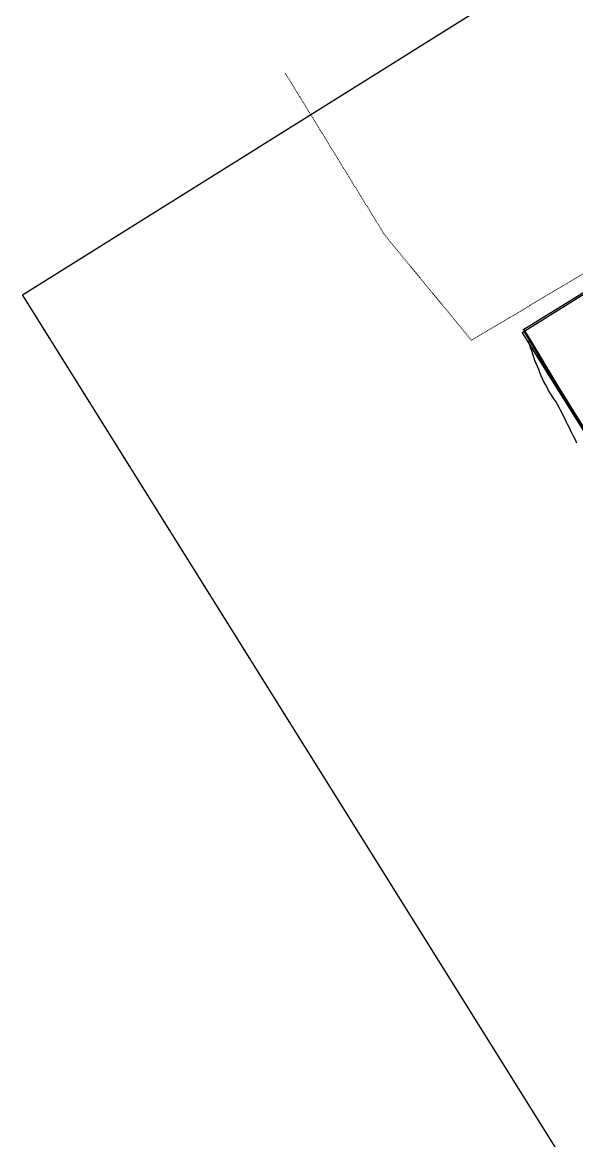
# Model space of a CAD drawing. Header units: metres. Extents: x 3 to 509016, y 4 to 6969473.
# Drawn here: x 506589 to 506673.4, y 6968807 to 6968977.3 of the extents above; entities that cross this region are included whole.
import ezdxf

# ---------------------------------------------------------------- set-up
doc = ezdxf.new("R2010")
doc.units = ezdxf.units.M
doc.linetypes.add('AEC_Double Dash', pattern=[0.039, 0.015, -0.004, 0.006, -0.004, 0.006, -0.004])
doc.layers.add('_PROP-BDY', color=6, linetype='Continuous', plot=False)
doc.layers.add('VPORTS', color=11, linetype='Continuous', plot=False)
doc.layers.add('C-PROP-LINE', color=252, linetype='AEC_Double Dash', lineweight=5)
for name, color, linetype in [('EWS_BATTER TOE', 252, 'Continuous'), ('KRB_BACK', 252, 'Continuous'), ('KRB_LIP', 252, 'Continuous'), ('PAV_DRIVEWAY HEAVY DUTY', 252, 'Continuous'), ('STRINGS LIP', 60, 'Continuous'), ('XREF', 7, 'Continuous')]:
    doc.layers.add(name, color=color, linetype=linetype)

# ---------------------------------------------------------------- blocks, each defined once
blk = doc.blocks.new('XE_LOT BOUNDARY')
at = {"layer": '_PROP-BDY'}
for p, q in [((507767.82, 6967260.69), (507725.36, 6967234.16)), ((507725.36, 6967234.16), (507743.18, 6967205.64))]:
    blk.add_line(p, q, dxfattribs=at)
at = {"layer": 'C-PROP-LINE'}
for p, q in [((507704.4, 6967249.09), (507689.27, 6967273.72)), ((507723.4, 6967236.46), (507772.03, 6967265.48)), ((507717.64, 6967233.03), (507704.4, 6967249.09)), ((507717.64, 6967233.03), (507723.4, 6967236.46))]:
    blk.add_line(p, q, dxfattribs=at)
blk = doc.blocks.new('XD_DESIGN_3')
at = {"layer": 'EWS_BATTER TOE'}
blk.add_polyline3d([(507733.665, 6967217.388, 4.333), (507733.459, 6967217.85, 4.356), (507733.251, 6967218.311, 4.379), (507733.02, 6967218.757, 4.392), (507732.788, 6967219.203, 4.405), (507732.704, 6967219.365, 4.41), (507732.551, 6967219.68, 4.419), (507732.333, 6967220.133, 4.433), (507732.115, 6967220.586, 4.446), (507731.896, 6967221.039, 4.46), (507731.678, 6967221.492, 4.473), (507731.457, 6967221.944, 4.485), (507731.215, 6967222.382, 4.489), (507730.972, 6967222.82, 4.493), (507730.73, 6967223.258, 4.497), (507730.487, 6967223.696, 4.501), (507730.206, 6967224.11, 4.49), (507729.916, 6967224.518, 4.475), (507729.712, 6967224.806, 4.465), (507729.695, 6967224.829, 4.464), (507729.624, 6967224.957, 4.46), (507729.387, 6967225.397, 4.448), (507729.152, 6967225.84, 4.437), (507728.918, 6967226.282, 4.426), (507728.683, 6967226.724, 4.416), (507728.46, 6967227.174, 4.41), (507728.265, 6967227.64, 4.414), (507728.07, 6967228.106, 4.419), (507727.875, 6967228.572, 4.423), (507727.679, 6967229.037, 4.428), (507727.484, 6967229.503, 4.432), (507727.288, 6967229.968, 4.437), (507727.123, 6967230.453, 4.453), (507726.966, 6967230.941, 4.472), (507726.809, 6967231.43, 4.492), (507726.652, 6967231.919, 4.511), (507726.494, 6967232.407, 4.53), (507726.337, 6967232.896, 4.55)], dxfattribs=at)
at = {"layer": 'KRB_BACK'}
blk.add_lwpolyline([(507725.564, 6967234.491), (507725.975, 6967233.805), (507730.915, 6967225.558), (507734.187, 6967220.326), (507740.584, 6967210.474), (507742.858, 6967207.173), (507743.761, 6967205.981), (507744.552, 6967204.984), (507745.84, 6967203.448), (507747.33, 6967201.791), (507760.708, 6967187.439), (507775.887, 6967171.455), (507776.507, 6967170.803), (507791.256, 6967155.273), (507799.725, 6967146.355, 0.0031507), (507809.341, 6967136.231), (507817.977, 6967127.143), (507823.746, 6967121.272, 0.0294456), (507824.386, 6967120.638, 0.0105504), (507828.28, 6967116.835, 0.0105504), (507832.248, 6967113.12), (507839.772, 6967106.528)], format="xyb", dxfattribs=at)
at = {"layer": 'KRB_LIP'}
blk.add_lwpolyline([(507725.641, 6967234.654), (507726.104, 6967233.882), (507731.043, 6967225.636), (507734.314, 6967220.406), (507740.71, 6967210.555), (507743.879, 6967206.077), (507744.669, 6967205.076), (507745.958, 6967203.544), (507747.44, 6967201.893), (507760.817, 6967187.542), (507775.996, 6967171.559), (507776.616, 6967170.906), (507791.364, 6967155.376), (507802.563, 6967143.585), (507809.449, 6967136.334), (507818.102, 6967127.228), (507823.852, 6967121.378), (507824.492, 6967120.745), (507828.39, 6967116.928), (507832.355, 6967113.225), (507846.232, 6967101.068)], dxfattribs=at)
at = {"layer": 'PAV_DRIVEWAY HEAVY DUTY'}
blk.add_lwpolyline([(507750.654, 6967250.094), (507725.469, 6967234.558)], dxfattribs=at)
at = {"layer": 'STRINGS LIP', "color": 60, "linetype": 'Continuous', "lineweight": -3}
blk.add_polyline3d([(507734.314, 6967220.406, 4.873), (507731.043, 6967225.636, 4.811), (507726.104, 6967233.882, 4.407), (507725.641, 6967234.654, 4.407)], dxfattribs=at)
at = {"layer": 'VPORTS'}
blk.add_lwpolyline([(507821.282, 6966964.794), (507649.237, 6967239.976), (507863.049, 6967373.652), (508035.094, 6967098.47)], close=True, dxfattribs=at)

msp = doc.modelspace()

# ---------------------------------------------------------------- block references
at = {"layer": 'XREF'}
msp.add_blockref('XE_LOT BOUNDARY', (-1060.249, 1695.84), dxfattribs=at)

# ---------------------------------------------------------------- next in the draw order: block references
msp.add_blockref('XD_DESIGN_3', (-1060.249, 1695.84), dxfattribs=at)

doc.saveas('drawing.dxf')
